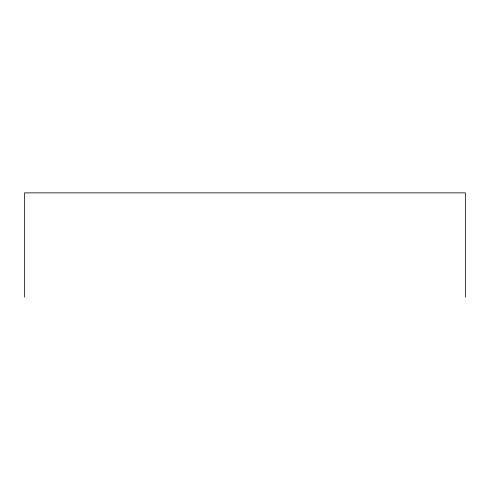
<?xml version="1.0" encoding="UTF-8"?>
<svg xmlns="http://www.w3.org/2000/svg" width="490" height="490" viewBox="0 0 490 490"><rect width="100%" height="100%" fill="white"/><g stroke="black" fill="none" stroke-linecap="round" stroke-linejoin="round"><path stroke-width="0.73" d="M465.5 297.13L465.5 192.87L24.5 192.87L24.5 297.13"/></g></svg>
